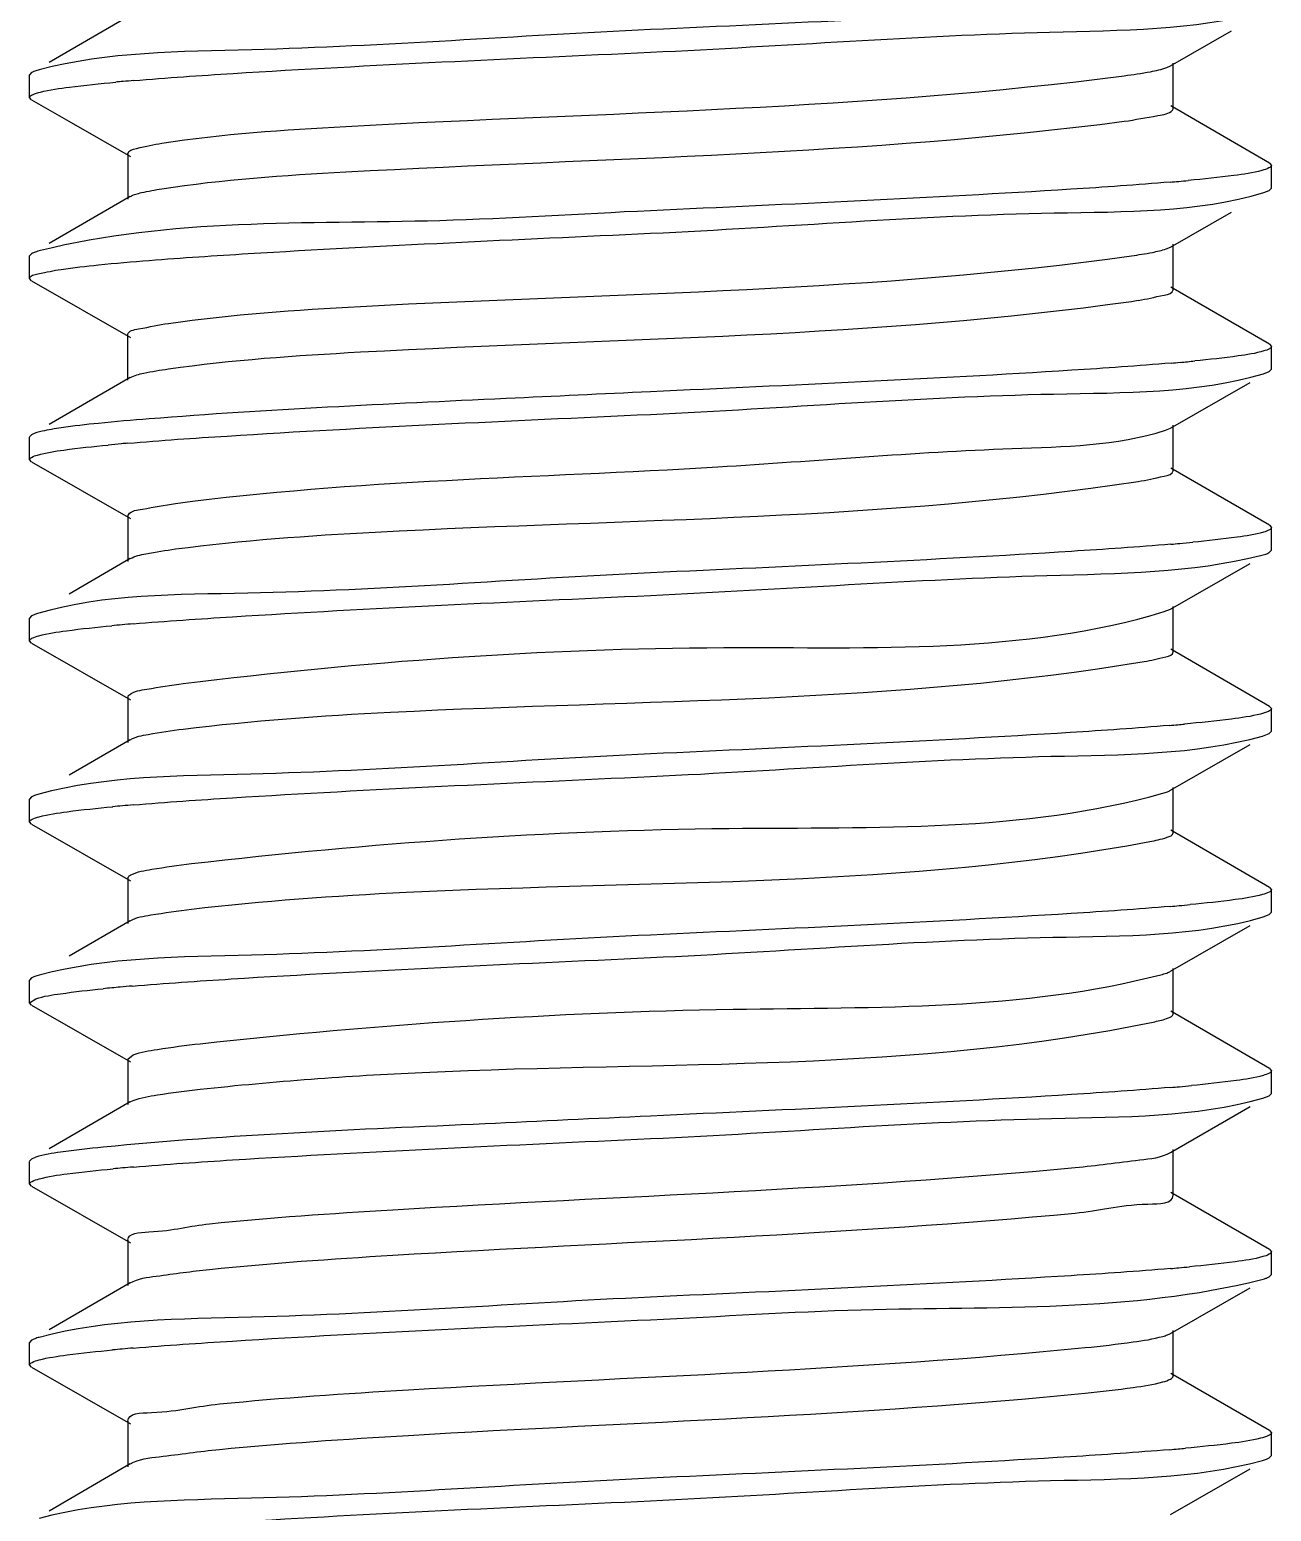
# Model space of a CAD drawing. Extents: x 1247970 to 1725648, y 860327 to 1277876.
# Drawn here: x 1322488.9 to 1322550, y 1199571.9 to 1199644.8 of the extents above; entities that cross this region are included whole.
import ezdxf

# ---------------------------------------------------------------- set-up
doc = ezdxf.new("R2010")
doc.units = 0
doc.header["$LTSCALE"] = 1000
doc.header["$MEASUREMENT"] = 0
doc.layers.get('0').update_dxf_attribs({"color": 254})
doc.layers.add('TK', color=4, linetype='Continuous')

# ---------------------------------------------------------------- blocks, each defined once
blk = doc.blocks.new('A$C7BF01818')
at = {"linetype": 'Continuous'}
for p, q in [((1830.12, 6156.002), (1826.129, 6153.688)), ((1881.298, 6153.516), (1884.295, 6155.237)), ((1825.266, 6153.188), (1825.168, 6153.075)), ((1881.11, 6153.434), (1881.297, 6153.516)), ((1881.416, 6151.413), (1881.416, 6153.652)), ((1825.168, 6151.963), (1825.168, 6153.075)), ((1825.268, 6151.848), (1825.168, 6151.964)), ((1825.268, 6151.848), (1827.096, 6150.8)), ((1886.154, 6148.734), (1881.3, 6151.548)), ((1881.39, 6151.348), (1881.416, 6151.413)), ((1827.096, 6150.8), (1830.123, 6149.062)), ((1830.004, 6149.198), (1830.004, 6146.959)), ((1886.154, 6148.734), (1886.252, 6148.621)), ((1886.252, 6147.509), (1886.252, 6148.621)), ((1885.885, 6147.289), (1886.151, 6147.394)), ((1886.152, 6147.394), (1886.252, 6147.51)), ((1830.12, 6147.094), (1826.129, 6144.78)), ((1881.298, 6144.608), (1884.295, 6146.329)), ((1881.078, 6144.515), (1881.297, 6144.608)), ((1881.416, 6142.505), (1881.416, 6144.744)), ((1825.266, 6144.28), (1825.168, 6144.167)), ((1825.168, 6143.055), (1825.168, 6144.167)), ((1825.168, 6143.055), (1825.169, 6143.063)), ((1825.268, 6142.94), (1825.168, 6143.055)), ((1825.268, 6142.94), (1830.123, 6140.154)), ((1886.154, 6139.826), (1881.3, 6142.64)), ((1830.004, 6138.059), (1830.004, 6140.298)), ((1886.154, 6139.826), (1886.252, 6139.713)), ((1886.252, 6138.601), (1886.252, 6139.713)), ((1886.152, 6138.486), (1886.252, 6138.602)), ((1830.12, 6138.186), (1826.129, 6135.872)), ((1881.298, 6135.7), (1885.217, 6137.95)), ((1885.869, 6138.376), (1886.151, 6138.486)), ((1881.038, 6135.593), (1881.296, 6135.7)), ((1881.416, 6133.596), (1881.416, 6135.836)), ((1825.168, 6134.147), (1825.168, 6135.259)), ((1825.266, 6135.372), (1825.169, 6135.267)), ((1825.268, 6134.032), (1825.168, 6134.147)), ((1825.268, 6134.032), (1830.123, 6131.246)), ((1886.154, 6130.918), (1881.3, 6133.732)), ((1830.004, 6131.382), (1830.024, 6131.439)), ((1830.004, 6131.382), (1830.004, 6129.142)), ((1886.154, 6130.918), (1886.252, 6130.805)), ((1886.252, 6129.693), (1886.252, 6130.804)), ((1830.121, 6129.277), (1827.112, 6127.534)), ((1886.152, 6129.578), (1886.252, 6129.693)), ((1881.298, 6126.792), (1885.217, 6129.042)), ((1881.416, 6124.688), (1881.416, 6126.928)), ((1825.266, 6126.464), (1825.168, 6126.35)), ((1825.168, 6125.239), (1825.168, 6126.35)), ((1825.553, 6126.576), (1825.267, 6126.464)), ((1880.986, 6126.669), (1881.296, 6126.792)), ((1825.268, 6125.124), (1825.168, 6125.239)), ((1825.268, 6125.124), (1830.123, 6122.338)), ((1886.154, 6122.01), (1881.3, 6124.823)), ((1830.004, 6122.474), (1830.004, 6120.234)), ((1886.154, 6122.01), (1886.252, 6121.896)), ((1886.252, 6120.785), (1886.252, 6121.896)), ((1830.121, 6120.369), (1827.112, 6118.626)), ((1885.818, 6120.546), (1886.151, 6120.67)), ((1886.152, 6120.67), (1886.252, 6120.785)), ((1881.298, 6117.884), (1885.217, 6120.134)), ((1825.266, 6117.556), (1825.168, 6117.442)), ((1881.416, 6115.78), (1881.416, 6118.02)), ((1825.168, 6116.331), (1825.168, 6117.442)), ((1825.268, 6116.216), (1825.168, 6116.331)), ((1825.268, 6116.216), (1830.123, 6113.43)), ((1886.154, 6113.102), (1881.3, 6115.915)), ((1830.004, 6113.566), (1830.004, 6111.326)), ((1886.154, 6113.102), (1886.252, 6112.988)), ((1886.252, 6111.877), (1886.252, 6112.988)), ((1885.856, 6111.648), (1886.151, 6111.762)), ((1886.152, 6111.762), (1886.252, 6111.878)), ((1830.121, 6111.461), (1827.112, 6109.717)), ((1881.298, 6108.976), (1885.217, 6111.226)), ((1881.416, 6106.872), (1881.416, 6109.112)), ((1825.266, 6108.648), (1825.168, 6108.534)), ((1825.168, 6107.423), (1825.168, 6108.534)), ((1825.168, 6107.423), (1825.476, 6107.624)), ((1825.268, 6107.308), (1825.168, 6107.423)), ((1825.268, 6107.308), (1830.123, 6104.522)), ((1886.154, 6104.194), (1881.3, 6107.007)), ((1830.004, 6104.658), (1830.263, 6104.859)), ((1830.004, 6104.658), (1830.004, 6102.418)), ((1886.154, 6104.194), (1886.252, 6104.081)), ((1886.252, 6102.969), (1886.252, 6104.08)), ((1886.152, 6102.854), (1886.252, 6102.97)), ((1830.12, 6102.553), (1826.129, 6100.24)), ((1830.12, 6102.553), (1830.263, 6102.62)), ((1881.298, 6100.068), (1885.217, 6102.317)), ((1885.834, 6102.734), (1886.151, 6102.854)), ((1881.416, 6097.964), (1881.416, 6100.204)), ((1825.266, 6099.74), (1825.168, 6099.627)), ((1825.168, 6098.515), (1825.168, 6099.626)), ((1825.476, 6099.828), (1825.266, 6099.74)), ((1825.268, 6098.4), (1825.168, 6098.515)), ((1825.268, 6098.4), (1830.123, 6095.613)), ((1886.154, 6095.286), (1881.3, 6098.099)), ((1830.004, 6095.75), (1830.004, 6093.51)), ((1886.154, 6095.286), (1886.252, 6095.173)), ((1886.252, 6094.061), (1886.252, 6095.172)), ((1830.12, 6093.645), (1826.129, 6091.332)), ((1881.298, 6091.159), (1885.217, 6093.409)), ((1886.152, 6093.946), (1886.252, 6094.06)), ((1881.416, 6089.056), (1881.416, 6091.296)), ((1825.266, 6090.832), (1825.168, 6090.718)), ((1825.168, 6089.607), (1825.168, 6090.718)), ((1825.268, 6089.492), (1825.168, 6089.607)), ((1825.268, 6089.492), (1830.123, 6086.705)), ((1886.154, 6086.378), (1881.3, 6089.191)), ((1830.004, 6086.842), (1830.004, 6084.602)), ((1886.154, 6086.378), (1886.252, 6086.263)), ((1886.252, 6085.153), (1886.252, 6086.264)), ((1830.12, 6084.737), (1826.129, 6082.423)), ((1886.152, 6085.038), (1886.252, 6085.153)), ((1881.298, 6082.251), (1885.217, 6084.501))]:
    blk.add_line(p, q, dxfattribs=at)
for centre, radius, start, end in [((1839.15, 6046.002), 107.161, 95.02615, 95.21975), ((1840.697, 6028.375), 124.856, 94.78002, 95.02458), ((1871.025, 6268.727), 121.361, 274.84411, 275.04349), ((1872.578, 6251.166), 103.731, 275.04215, 275.30406), ((1875.594, 6168.75), 27.079, 278.0107, 278.72992), ((1871.197, 6257.843), 119.377, 274.86487, 275.07732), ((1873.22, 6235.209), 96.653, 275.07039, 275.50063), ((1840.087, 6017.56), 117.828, 94.91003, 95.0676), ((1838.383, 6036.663), 98.649, 95.06137, 95.44393), ((1871.151, 6249.467), 119.912, 274.85933, 275.0676), ((1873.033, 6228.343), 98.704, 275.06266, 275.44067), ((1838.753, 6023.684), 102.737, 95.04468, 95.33193), ((1840.59, 6002.886), 123.615, 94.79127, 95.04523), ((1870.917, 6243.253), 122.616, 274.83096, 275.02384), ((1872.203, 6228.614), 107.92, 275.02437, 275.19972), ((1838.847, 6013.732), 103.786, 95.04051, 95.30428), ((1840.611, 5993.731), 123.863, 94.78942, 95.04046), ((1871.072, 6232.56), 120.824, 274.84956, 275.05285), ((1872.759, 6213.534), 101.723, 275.05026, 275.35758), ((1837.86, 6015.669), 92.895, 95.08418, 95.6058), ((1840.317, 5988.275), 120.399, 94.81741, 95.09342), ((1871.115, 6223.158), 120.328, 274.85499, 275.06022), ((1872.891, 6203.167), 100.259, 275.05658, 275.39677), ((1838.885, 5995.498), 104.204, 95.03878, 95.29309), ((1840.619, 5975.822), 123.957, 94.78859, 95.03851), ((1871.061, 6214.868), 120.949, 274.84847, 275.04955), ((1872.688, 6196.497), 102.506, 275.0475, 275.33559), ((1838.838, 5987.114), 103.679, 95.04094, 95.3069), ((1840.608, 5967.043), 123.828, 94.78975, 95.04095), ((1870.943, 6207.325), 122.319, 274.83429, 275.02854), ((1872.293, 6191.97), 106.905, 275.02869, 275.22459)]:
    blk.add_arc(centre, radius, start, end, dxfattribs=at)
for points, knots in [([(1881.274, 6156.708), (1879.647, 6156.57), (1871.132, 6155.991), (1862.605, 6155.622), (1855.71, 6155.302)], [0, 0, 0, 0, 0.191225, 1, 1, 1, 1]), ([(1855.71, 6154.19), (1862.256, 6154.494), (1872.216, 6155.283), (1882.41, 6155.266), (1885.789, 6156.17)], [0, 0, 0, 0, 0.652011, 1, 1, 1, 1]), ([(1855.71, 6155.302), (1849.17, 6154.998), (1839.211, 6154.215), (1829.023, 6154.221), (1825.64, 6153.324)], [0, 0, 0, 0, 0.651645, 1, 1, 1, 1]), ([(1830.292, 6152.797), (1831.919, 6152.933), (1840.386, 6153.504), (1848.864, 6153.873), (1855.71, 6154.19)], [0, 0, 0, 0, 0.192341, 1, 1, 1, 1]), ([(1825.64, 6153.324), (1825.566, 6153.305), (1825.439, 6153.267), (1825.315, 6153.216), (1825.267, 6153.188)], [0, 0, 0, 0, 0.582202, 1, 1, 1, 1]), ([(1879.011, 6153.034), (1879.443, 6153.091), (1880.147, 6153.196), (1880.849, 6153.34), (1881.11, 6153.434)], [0, 0, 0, 0, 0.611414, 1, 1, 1, 1]), ([(1825.699, 6152.228), (1826.166, 6152.345), (1827.403, 6152.519), (1828.641, 6152.649), (1829.401, 6152.719)], [0, 0, 0, 0, 0.387035, 1, 1, 1, 1]), ([(1831.671, 6149.712), (1834.663, 6150.178), (1850.473, 6151.214), (1866.327, 6151.378), (1879.011, 6153.034)], [0, 0, 0, 0, 0.191395, 1, 1, 1, 1]), ([(1825.17, 6151.964), (1825.17, 6152.027), (1825.392, 6152.151), (1825.564, 6152.194), (1825.699, 6152.228)], [0, 0, 0, 0, 0.309977, 1, 1, 1, 1]), ([(1879.011, 6150.794), (1879.568, 6150.867), (1880.318, 6151.031), (1881.227, 6151.151), (1881.39, 6151.348)], [0, 0, 0, 0, 0.686941, 1, 1, 1, 1]), ([(1831.671, 6147.472), (1834.663, 6147.938), (1850.473, 6148.974), (1866.327, 6149.138), (1879.011, 6150.794)], [0, 0, 0, 0, 0.191395, 1, 1, 1, 1]), ([(1830.004, 6149.198), (1830.005, 6149.363), (1830.807, 6149.537), (1831.253, 6149.647), (1831.671, 6149.712)], [0, 0, 0, 0, 0.279671, 1, 1, 1, 1]), ([(1885.788, 6148.373), (1885.338, 6148.253), (1884.127, 6148.079), (1882.916, 6147.949), (1882.167, 6147.879)], [0, 0, 0, 0, 0.382445, 1, 1, 1, 1]), ([(1886.251, 6148.621), (1886.251, 6148.564), (1886.062, 6148.445), (1885.907, 6148.405), (1885.788, 6148.373)], [0, 0, 0, 0, 0.314963, 1, 1, 1, 1]), ([(1830.122, 6147.094), (1830.29, 6147.191), (1830.817, 6147.323), (1831.337, 6147.42), (1831.671, 6147.472)], [0, 0, 0, 0, 0.365495, 1, 1, 1, 1]), ([(1881.274, 6147.8), (1879.648, 6147.662), (1871.132, 6147.083), (1862.605, 6146.714), (1855.71, 6146.394)], [0, 0, 0, 0, 0.191216, 1, 1, 1, 1]), ([(1855.71, 6145.282), (1862.332, 6145.59), (1872.298, 6146.458), (1882.577, 6146.295), (1885.885, 6147.289)], [0, 0, 0, 0, 0.657396, 1, 1, 1, 1]), ([(1855.71, 6146.394), (1852.257, 6146.233), (1842.284, 6145.557), (1832.072, 6146.026), (1825.699, 6144.431)], [0, 0, 0, 0, 0.344778, 1, 1, 1, 1]), ([(1831.05, 6143.95), (1832.673, 6144.078), (1840.888, 6144.614), (1849.113, 6144.976), (1855.71, 6145.282)], [0, 0, 0, 0, 0.19776, 1, 1, 1, 1]), ([(1825.699, 6144.431), (1825.612, 6144.41), (1825.465, 6144.368), (1825.322, 6144.312), (1825.267, 6144.28)], [0, 0, 0, 0, 0.588382, 1, 1, 1, 1]), ([(1879.368, 6144.174), (1879.713, 6144.223), (1880.287, 6144.314), (1880.858, 6144.439), (1881.078, 6144.515)], [0, 0, 0, 0, 0.599331, 1, 1, 1, 1]), ([(1826.72, 6143.509), (1827.331, 6143.599), (1828.773, 6143.76), (1830.219, 6143.885), (1831.05, 6143.95)], [0, 0, 0, 0, 0.42533, 1, 1, 1, 1]), ([(1831.996, 6140.852), (1835.123, 6141.3), (1850.934, 6142.36), (1866.821, 6142.405), (1879.368, 6144.174)], [0, 0, 0, 0, 0.199572, 1, 1, 1, 1]), ([(1825.169, 6143.063), (1825.187, 6143.216), (1825.911, 6143.341), (1826.335, 6143.452), (1826.72, 6143.509)], [0, 0, 0, 0, 0.283366, 1, 1, 1, 1]), ([(1879.704, 6141.984), (1880.134, 6142.05), (1880.588, 6142.163), (1881.417, 6142.336), (1881.416, 6142.505)], [0, 0, 0, 0, 0.720926, 1, 1, 1, 1]), ([(1831.996, 6138.612), (1835.123, 6139.06), (1850.934, 6140.121), (1866.821, 6140.166), (1879.368, 6141.935)], [0, 0, 0, 0, 0.199572, 1, 1, 1, 1]), ([(1830.004, 6140.298), (1830.024, 6140.493), (1830.967, 6140.638), (1831.501, 6140.781), (1831.996, 6140.852)], [0, 0, 0, 0, 0.281592, 1, 1, 1, 1]), ([(1885.885, 6139.493), (1885.473, 6139.369), (1884.334, 6139.199), (1883.197, 6139.07), (1882.485, 6139.001)], [0, 0, 0, 0, 0.375599, 1, 1, 1, 1]), ([(1886.251, 6139.713), (1886.251, 6139.665), (1886.109, 6139.558), (1885.98, 6139.521), (1885.885, 6139.493)], [0, 0, 0, 0, 0.325657, 1, 1, 1, 1]), ([(1830.122, 6138.186), (1830.322, 6138.3), (1830.962, 6138.444), (1831.588, 6138.554), (1831.996, 6138.612)], [0, 0, 0, 0, 0.358476, 1, 1, 1, 1]), ([(1881.321, 6138.896), (1879.696, 6138.757), (1871.165, 6138.176), (1862.622, 6137.806), (1855.71, 6137.486)], [0, 0, 0, 0, 0.190796, 1, 1, 1, 1]), ([(1855.71, 6136.374), (1862.318, 6136.681), (1872.284, 6137.534), (1882.547, 6137.4), (1885.869, 6138.376)], [0, 0, 0, 0, 0.656412, 1, 1, 1, 1]), ([(1855.71, 6137.486), (1853.342, 6137.376), (1845.119, 6136.986), (1836.893, 6136.613), (1831.05, 6136.153)], [0, 0, 0, 0, 0.288048, 1, 1, 1, 1]), ([(1826.72, 6135.712), (1826.405, 6135.666), (1825.919, 6135.579), (1825.423, 6135.462), (1825.267, 6135.372)], [0, 0, 0, 0, 0.63917, 1, 1, 1, 1]), ([(1831.05, 6136.153), (1830.219, 6136.088), (1828.773, 6135.964), (1827.331, 6135.803), (1826.72, 6135.712)], [0, 0, 0, 0, 0.57467, 1, 1, 1, 1]), ([(1830.002, 6134.956), (1831.628, 6135.095), (1840.191, 6135.681), (1848.766, 6136.052), (1855.71, 6136.374)], [0, 0, 0, 0, 0.190061, 1, 1, 1, 1]), ([(1832.348, 6131.992), (1841.184, 6133.161), (1855.017, 6133.301), (1871.13, 6134.735), (1878.63, 6134.815), (1881.038, 6135.593)], [0, 0, 0, 0, 0.547601, 0.844561, 1, 1, 1, 1]), ([(1825.169, 6134.147), (1825.169, 6134.196), (1825.32, 6134.306), (1825.454, 6134.343), (1825.553, 6134.372)], [0, 0, 0, 0, 0.323163, 1, 1, 1, 1]), ([(1825.553, 6134.372), (1825.975, 6134.496), (1827.138, 6134.668), (1828.298, 6134.798), (1829.024, 6134.867)], [0, 0, 0, 0, 0.376649, 1, 1, 1, 1]), ([(1879.697, 6133.075), (1880.129, 6133.141), (1880.585, 6133.255), (1881.416, 6133.427), (1881.416, 6133.596)], [0, 0, 0, 0, 0.720978, 1, 1, 1, 1]), ([(1832.348, 6129.753), (1835.606, 6130.183), (1851.401, 6131.268), (1867.307, 6131.174), (1879.697, 6133.075)], [0, 0, 0, 0, 0.20775, 1, 1, 1, 1]), ([(1830.024, 6131.439), (1830.169, 6131.639), (1831.077, 6131.755), (1831.8, 6131.92), (1832.348, 6131.992)], [0, 0, 0, 0, 0.309011, 1, 1, 1, 1]), ([(1885.869, 6130.58), (1885.446, 6130.455), (1884.281, 6130.283), (1883.119, 6130.153), (1882.391, 6130.084)], [0, 0, 0, 0, 0.376449, 1, 1, 1, 1]), ([(1886.251, 6130.805), (1886.251, 6130.756), (1886.101, 6130.646), (1885.968, 6130.609), (1885.869, 6130.58)], [0, 0, 0, 0, 0.323258, 1, 1, 1, 1]), ([(1881.309, 6129.987), (1879.683, 6129.848), (1871.156, 6129.268), (1862.617, 6128.898), (1855.71, 6128.577)], [0, 0, 0, 0, 0.190916, 1, 1, 1, 1]), ([(1830.121, 6129.277), (1830.353, 6129.411), (1831.117, 6129.564), (1831.859, 6129.688), (1832.348, 6129.753)], [0, 0, 0, 0, 0.351944, 1, 1, 1, 1]), ([(1855.71, 6127.466), (1862.211, 6127.768), (1872.161, 6128.517), (1882.311, 6128.572), (1885.726, 6129.43)], [0, 0, 0, 0, 0.648908, 1, 1, 1, 1]), ([(1885.726, 6129.43), (1885.811, 6129.451), (1885.956, 6129.492), (1886.097, 6129.547), (1886.151, 6129.578)], [0, 0, 0, 0, 0.587134, 1, 1, 1, 1]), ([(1855.71, 6128.577), (1849.103, 6128.271), (1839.137, 6127.419), (1828.876, 6127.551), (1825.553, 6126.576)], [0, 0, 0, 0, 0.656332, 1, 1, 1, 1]), ([(1830.265, 6126.07), (1831.891, 6126.206), (1840.367, 6126.779), (1848.855, 6127.148), (1855.71, 6127.466)], [0, 0, 0, 0, 0.192105, 1, 1, 1, 1]), ([(1832.727, 6123.133), (1841.542, 6124.218), (1857.536, 6125.385), (1874.05, 6124.564), (1880.986, 6126.669)], [0, 0, 0, 0, 0.550673, 1, 1, 1, 1]), ([(1825.169, 6125.239), (1825.169, 6125.294), (1825.351, 6125.412), (1825.502, 6125.451), (1825.616, 6125.482)], [0, 0, 0, 0, 0.316476, 1, 1, 1, 1]), ([(1825.616, 6125.482), (1826.061, 6125.603), (1827.262, 6125.777), (1828.462, 6125.907), (1829.206, 6125.976)], [0, 0, 0, 0, 0.381431, 1, 1, 1, 1]), ([(1832.727, 6120.893), (1836.112, 6121.31), (1851.873, 6122.414), (1867.785, 6122.159), (1879.998, 6124.215)], [0, 0, 0, 0, 0.215948, 1, 1, 1, 1]), ([(1879.998, 6124.215), (1880.355, 6124.275), (1880.745, 6124.368), (1881.415, 6124.545), (1881.416, 6124.688)], [0, 0, 0, 0, 0.716661, 1, 1, 1, 1]), ([(1830.005, 6122.474), (1830.004, 6122.492), (1830.021, 6122.535), (1830.054, 6122.564), (1830.074, 6122.579)], [0, 0, 0, 0, 0.426568, 1, 1, 1, 1]), ([(1830.074, 6122.579), (1830.314, 6122.759), (1831.257, 6122.903), (1832.126, 6123.058), (1832.727, 6123.133)], [0, 0, 0, 0, 0.33137, 1, 1, 1, 1]), ([(1886.251, 6121.896), (1886.25, 6121.834), (1886.031, 6121.709), (1885.86, 6121.666), (1885.726, 6121.633)], [0, 0, 0, 0, 0.31003, 1, 1, 1, 1]), ([(1885.726, 6121.633), (1885.254, 6121.514), (1884.004, 6121.339), (1882.753, 6121.208), (1881.983, 6121.138)], [0, 0, 0, 0, 0.386307, 1, 1, 1, 1]), ([(1830.121, 6120.369), (1830.387, 6120.523), (1831.286, 6120.682), (1832.151, 6120.822), (1832.727, 6120.893)], [0, 0, 0, 0, 0.346426, 1, 1, 1, 1]), ([(1881.243, 6121.073), (1879.617, 6120.935), (1871.111, 6120.358), (1862.595, 6119.989), (1855.71, 6119.669)], [0, 0, 0, 0, 0.191462, 1, 1, 1, 1]), ([(1855.71, 6118.558), (1862.278, 6118.863), (1872.242, 6119.673), (1882.459, 6119.617), (1885.818, 6120.546)], [0, 0, 0, 0, 0.653591, 1, 1, 1, 1]), ([(1855.71, 6119.669), (1849.153, 6119.365), (1839.191, 6118.566), (1828.985, 6118.602), (1825.616, 6117.686)], [0, 0, 0, 0, 0.652833, 1, 1, 1, 1]), ([(1830.27, 6117.162), (1831.896, 6117.299), (1840.371, 6117.871), (1848.856, 6118.24), (1855.71, 6118.558)], [0, 0, 0, 0, 0.192162, 1, 1, 1, 1]), ([(1825.616, 6117.686), (1825.547, 6117.667), (1825.428, 6117.631), (1825.312, 6117.582), (1825.267, 6117.556)], [0, 0, 0, 0, 0.579483, 1, 1, 1, 1]), ([(1833.133, 6114.273), (1841.905, 6115.285), (1857.755, 6116.424), (1874.044, 6115.802), (1880.917, 6117.74)], [0, 0, 0, 0, 0.552914, 1, 1, 1, 1]), ([(1880.917, 6117.74), (1880.991, 6117.761), (1881.121, 6117.802), (1881.246, 6117.855), (1881.296, 6117.884)], [0, 0, 0, 0, 0.574359, 1, 1, 1, 1]), ([(1825.637, 6116.58), (1826.087, 6116.7), (1827.296, 6116.873), (1828.505, 6117.003), (1829.253, 6117.073)], [0, 0, 0, 0, 0.382927, 1, 1, 1, 1]), ([(1825.169, 6116.331), (1825.169, 6116.388), (1825.361, 6116.508), (1825.517, 6116.548), (1825.637, 6116.58)], [0, 0, 0, 0, 0.314515, 1, 1, 1, 1]), ([(1833.133, 6112.033), (1836.641, 6112.438), (1852.349, 6113.565), (1868.258, 6113.111), (1880.271, 6115.355)], [0, 0, 0, 0, 0.224184, 1, 1, 1, 1]), ([(1880.271, 6115.355), (1880.56, 6115.409), (1880.888, 6115.486), (1881.415, 6115.661), (1881.416, 6115.78)], [0, 0, 0, 0, 0.711086, 1, 1, 1, 1]), ([(1830.154, 6113.719), (1830.469, 6113.88), (1831.488, 6114.049), (1832.479, 6114.197), (1833.133, 6114.273)], [0, 0, 0, 0, 0.349709, 1, 1, 1, 1]), ([(1830.005, 6113.566), (1830.005, 6113.594), (1830.049, 6113.663), (1830.113, 6113.698), (1830.154, 6113.719)], [0, 0, 0, 0, 0.385216, 1, 1, 1, 1]), ([(1885.818, 6112.749), (1885.378, 6112.627), (1884.187, 6112.454), (1882.997, 6112.324), (1882.257, 6112.255)], [0, 0, 0, 0, 0.380463, 1, 1, 1, 1]), ([(1886.251, 6112.988), (1886.251, 6112.935), (1886.076, 6112.819), (1885.929, 6112.78), (1885.818, 6112.749)], [0, 0, 0, 0, 0.317909, 1, 1, 1, 1]), ([(1830.121, 6111.461), (1830.423, 6111.637), (1831.466, 6111.799), (1832.463, 6111.956), (1833.133, 6112.033)], [0, 0, 0, 0, 0.341553, 1, 1, 1, 1]), ([(1881.286, 6112.168), (1879.661, 6112.03), (1871.141, 6111.451), (1862.61, 6111.082), (1855.71, 6110.761)], [0, 0, 0, 0, 0.191091, 1, 1, 1, 1]), ([(1855.71, 6109.65), (1862.307, 6109.956), (1872.273, 6110.797), (1882.523, 6110.685), (1885.856, 6111.648)], [0, 0, 0, 0, 0.655626, 1, 1, 1, 1]), ([(1855.71, 6110.761), (1849.168, 6110.458), (1839.209, 6109.673), (1829.019, 6109.683), (1825.637, 6108.783)], [0, 0, 0, 0, 0.65175, 1, 1, 1, 1]), ([(1830.206, 6108.249), (1831.832, 6108.386), (1840.327, 6108.962), (1848.835, 6109.331), (1855.71, 6109.65)], [0, 0, 0, 0, 0.191615, 1, 1, 1, 1]), ([(1825.637, 6108.783), (1825.563, 6108.763), (1825.437, 6108.726), (1825.315, 6108.676), (1825.267, 6108.648)], [0, 0, 0, 0, 0.581857, 1, 1, 1, 1]), ([(1833.564, 6105.413), (1842.267, 6106.36), (1857.959, 6107.453), (1874.007, 6107.044), (1880.822, 6108.807)], [0, 0, 0, 0, 0.554254, 1, 1, 1, 1]), ([(1880.822, 6108.807), (1880.917, 6108.831), (1881.079, 6108.878), (1881.236, 6108.941), (1881.296, 6108.976)], [0, 0, 0, 0, 0.583885, 1, 1, 1, 1]), ([(1825.476, 6107.624), (1825.868, 6107.753), (1826.979, 6107.921), (1828.085, 6108.051), (1828.786, 6108.12)], [0, 0, 0, 0, 0.369436, 1, 1, 1, 1]), ([(1880.515, 6106.496), (1880.743, 6106.544), (1881.014, 6106.606), (1881.414, 6106.774), (1881.415, 6106.872)], [0, 0, 0, 0, 0.703737, 1, 1, 1, 1]), ([(1833.564, 6103.173), (1837.19, 6103.568), (1852.827, 6104.722), (1868.731, 6104.019), (1880.515, 6106.496)], [0, 0, 0, 0, 0.232476, 1, 1, 1, 1]), ([(1830.263, 6104.859), (1830.642, 6105.007), (1831.756, 6105.19), (1832.859, 6105.336), (1833.564, 6105.413)], [0, 0, 0, 0, 0.364482, 1, 1, 1, 1]), ([(1885.856, 6103.852), (1885.424, 6103.727), (1884.24, 6103.554), (1883.059, 6103.423), (1882.321, 6103.353)], [0, 0, 0, 0, 0.377181, 1, 1, 1, 1]), ([(1886.251, 6104.081), (1886.251, 6104.031), (1886.095, 6103.918), (1885.958, 6103.881), (1885.856, 6103.852)], [0, 0, 0, 0, 0.321475, 1, 1, 1, 1]), ([(1830.263, 6102.62), (1830.642, 6102.767), (1831.756, 6102.95), (1832.859, 6103.096), (1833.564, 6103.173)], [0, 0, 0, 0, 0.364482, 1, 1, 1, 1]), ([(1881.299, 6103.261), (1879.673, 6103.123), (1871.149, 6102.543), (1862.614, 6102.174), (1855.71, 6101.853)], [0, 0, 0, 0, 0.191008, 1, 1, 1, 1]), ([(1855.71, 6100.742), (1862.29, 6101.047), (1872.254, 6101.87), (1882.485, 6101.791), (1885.834, 6102.734)], [0, 0, 0, 0, 0.654374, 1, 1, 1, 1]), ([(1855.71, 6101.853), (1852.998, 6101.727), (1844.021, 6101.29), (1835.031, 6100.938), (1828.786, 6100.323)], [0, 0, 0, 0, 0.301984, 1, 1, 1, 1]), ([(1830.272, 6099.346), (1831.898, 6099.483), (1840.372, 6100.055), (1848.857, 6100.424), (1855.71, 6100.742)], [0, 0, 0, 0, 0.192186, 1, 1, 1, 1]), ([(1828.786, 6100.323), (1828.085, 6100.254), (1826.979, 6100.124), (1825.868, 6099.956), (1825.476, 6099.828)], [0, 0, 0, 0, 0.630564, 1, 1, 1, 1]), ([(1876.601, 6099.322), (1877.662, 6099.422), (1879.203, 6099.647), (1880.844, 6099.807), (1881.296, 6100.068)], [0, 0, 0, 0, 0.67119, 1, 1, 1, 1]), ([(1825.636, 6098.763), (1826.089, 6098.884), (1827.305, 6099.058), (1828.52, 6099.189), (1829.272, 6099.258)], [0, 0, 0, 0, 0.38265, 1, 1, 1, 1]), ([(1834.022, 6096.553), (1837.018, 6096.861), (1851.212, 6097.824), (1865.439, 6098.265), (1876.601, 6099.322)], [0, 0, 0, 0, 0.211706, 1, 1, 1, 1]), ([(1825.169, 6098.515), (1825.169, 6098.572), (1825.36, 6098.691), (1825.516, 6098.731), (1825.636, 6098.763)], [0, 0, 0, 0, 0.314591, 1, 1, 1, 1]), ([(1876.601, 6097.082), (1877.798, 6097.195), (1878.919, 6097.576), (1881.413, 6097.528), (1881.415, 6097.964)], [0, 0, 0, 0, 0.733796, 1, 1, 1, 1]), ([(1834.022, 6094.313), (1837.018, 6094.621), (1851.212, 6095.584), (1865.439, 6096.026), (1876.601, 6097.082)], [0, 0, 0, 0, 0.211706, 1, 1, 1, 1]), ([(1830.006, 6095.75), (1830.005, 6096.117), (1832.074, 6096.145), (1833.021, 6096.45), (1834.022, 6096.553)], [0, 0, 0, 0, 0.267095, 1, 1, 1, 1]), ([(1885.834, 6094.937), (1885.39, 6094.812), (1884.181, 6094.638), (1882.973, 6094.506), (1882.22, 6094.435)], [0, 0, 0, 0, 0.378476, 1, 1, 1, 1]), ([(1886.251, 6095.173), (1886.251, 6095.121), (1886.084, 6095.005), (1885.941, 6094.967), (1885.834, 6094.937)], [0, 0, 0, 0, 0.318838, 1, 1, 1, 1]), ([(1830.121, 6093.645), (1830.502, 6093.867), (1831.862, 6094.03), (1833.146, 6094.223), (1834.022, 6094.313)], [0, 0, 0, 0, 0.333438, 1, 1, 1, 1]), ([(1881.284, 6094.352), (1879.657, 6094.214), (1871.139, 6093.635), (1862.608, 6093.265), (1855.71, 6092.945)], [0, 0, 0, 0, 0.191144, 1, 1, 1, 1]), ([(1855.71, 6091.834), (1859.162, 6091.994), (1869.135, 6092.669), (1879.345, 6092.204), (1885.719, 6093.795)], [0, 0, 0, 0, 0.344699, 1, 1, 1, 1]), ([(1885.719, 6093.795), (1885.806, 6093.817), (1885.953, 6093.858), (1886.096, 6093.914), (1886.151, 6093.946)], [0, 0, 0, 0, 0.58779, 1, 1, 1, 1]), ([(1855.71, 6092.945), (1849.168, 6092.641), (1839.208, 6091.856), (1829.017, 6091.867), (1825.636, 6090.967)], [0, 0, 0, 0, 0.651775, 1, 1, 1, 1]), ([(1830.269, 6090.438), (1831.895, 6090.574), (1840.37, 6091.147), (1848.856, 6091.516), (1855.71, 6091.834)], [0, 0, 0, 0, 0.192157, 1, 1, 1, 1]), ([(1825.636, 6090.967), (1825.562, 6090.947), (1825.437, 6090.91), (1825.315, 6090.859), (1825.267, 6090.832)], [0, 0, 0, 0, 0.581746, 1, 1, 1, 1]), ([(1877.099, 6090.462), (1877.887, 6090.54), (1879.164, 6090.687), (1880.441, 6090.882), (1880.917, 6091.016)], [0, 0, 0, 0, 0.615284, 1, 1, 1, 1]), ([(1880.917, 6091.016), (1880.992, 6091.037), (1881.122, 6091.077), (1881.247, 6091.131), (1881.297, 6091.159)], [0, 0, 0, 0, 0.575179, 1, 1, 1, 1]), ([(1825.169, 6089.607), (1825.169, 6089.663), (1825.359, 6089.782), (1825.514, 6089.822), (1825.632, 6089.854)], [0, 0, 0, 0, 0.314948, 1, 1, 1, 1]), ([(1825.632, 6089.854), (1826.082, 6089.974), (1827.292, 6090.148), (1828.5, 6090.278), (1829.249, 6090.348)], [0, 0, 0, 0, 0.382546, 1, 1, 1, 1]), ([(1834.505, 6087.693), (1837.597, 6087.995), (1851.796, 6088.948), (1866.032, 6089.362), (1877.099, 6090.462)], [0, 0, 0, 0, 0.218323, 1, 1, 1, 1]), ([(1880.917, 6088.776), (1881.045, 6088.812), (1881.216, 6088.858), (1881.415, 6088.994), (1881.415, 6089.056)], [0, 0, 0, 0, 0.680355, 1, 1, 1, 1]), ([(1877.099, 6088.222), (1877.887, 6088.301), (1879.164, 6088.447), (1880.441, 6088.642), (1880.917, 6088.776)], [0, 0, 0, 0, 0.615284, 1, 1, 1, 1]), ([(1830.006, 6086.842), (1830.006, 6087.251), (1832.333, 6087.234), (1833.385, 6087.584), (1834.505, 6087.693)], [0, 0, 0, 0, 0.266466, 1, 1, 1, 1]), ([(1834.505, 6085.454), (1837.597, 6085.755), (1851.796, 6086.709), (1866.032, 6087.122), (1877.099, 6088.222)], [0, 0, 0, 0, 0.218323, 1, 1, 1, 1]), ([(1886.251, 6086.263), (1886.25, 6086.201), (1886.028, 6086.076), (1885.855, 6086.033), (1885.719, 6085.999)], [0, 0, 0, 0, 0.309671, 1, 1, 1, 1]), ([(1830.122, 6084.737), (1830.545, 6084.983), (1832.077, 6085.144), (1833.516, 6085.357), (1834.505, 6085.454)], [0, 0, 0, 0, 0.330129, 1, 1, 1, 1]), ([(1881.251, 6085.441), (1879.625, 6085.304), (1871.117, 6084.726), (1862.597, 6084.357), (1855.71, 6084.037)], [0, 0, 0, 0, 0.191404, 1, 1, 1, 1]), ([(1885.719, 6085.999), (1885.252, 6085.882), (1884.019, 6085.708), (1882.786, 6085.579), (1882.028, 6085.51)], [0, 0, 0, 0, 0.387347, 1, 1, 1, 1]), ([(1855.71, 6082.926), (1862.273, 6083.23), (1872.235, 6084.034), (1882.446, 6083.99), (1885.81, 6084.911)], [0, 0, 0, 0, 0.653204, 1, 1, 1, 1]), ([(1885.81, 6084.911), (1885.878, 6084.93), (1885.994, 6084.965), (1886.107, 6085.012), (1886.151, 6085.038)], [0, 0, 0, 0, 0.577863, 1, 1, 1, 1]), ([(1855.71, 6084.037), (1849.165, 6083.733), (1839.205, 6082.945), (1829.011, 6082.961), (1825.632, 6082.058)], [0, 0, 0, 0, 0.651973, 1, 1, 1, 1]), ([(1830.27, 6081.53), (1831.897, 6081.666), (1840.371, 6082.239), (1848.857, 6082.607), (1855.71, 6082.926)], [0, 0, 0, 0, 0.192175, 1, 1, 1, 1])]:
    blk.add_open_spline(points, degree=3, knots=knots, dxfattribs=at)

msp = doc.modelspace()

# ---------------------------------------------------------------- block references
at = {"layer": 'TK'}
msp.add_blockref('A$C7BF01818', (1320663.701, 1193489.485), dxfattribs=at)

doc.saveas('drawing.dxf')
